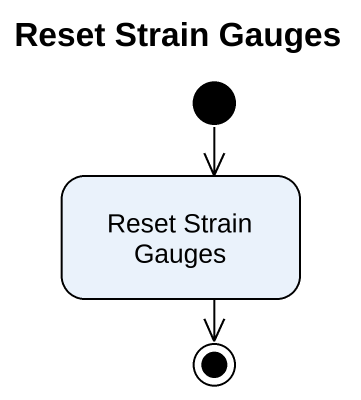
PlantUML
@startuml
title Reset Strain Gauges
hide empty description
state "Reset Strain Gauges" as Reset_Strain_Gauges
[*] --> Reset_Strain_Gauges
Reset_Strain_Gauges --> [*]
@enduml
